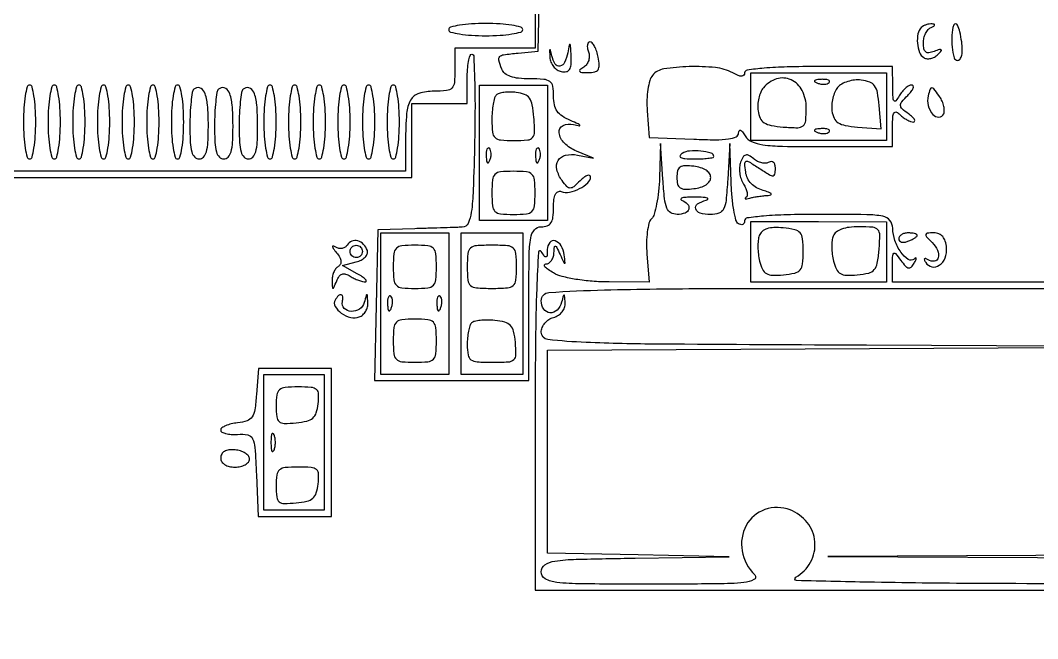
# Model space of a CAD drawing. Extents: x 4 to 1603, y 7 to 792.
# Drawn here: x 698.5 to 863.5, y 308.2 to 408.5 of the extents above; entities that cross this region are included whole.
import ezdxf

# ---------------------------------------------------------------- set-up
doc = ezdxf.new("R2010")
doc.units = 0

msp = doc.modelspace()

# ---------------------------------------------------------------- linework, layer by layer
for points in [[(4.463028, 790.750623, 0.090794), (4.267848, 789.688086, 0.000004), (4.202933, 675.011121, 0.000189), (4.180203, 548.51456, 0.000114), (4.244173, 398.5), (4.5, 7.5), (803.751263, 7.249377), (1603.002525, 6.998755), (1602.751263, 399.249377), (1602.5, 791.5), (803.718854, 791.750623, 0.000059), (387.797189, 791.831666, 0.000332), (164.795027, 791.700628, 0.000012), (5.544081, 791.497643, 0.311183)], [(768, 407, 0.339565), (768.303225, 406.604992, 0.024068), (769.75, 406.291667, 0.025878), (771.683687, 406.071434, 0.015416), (774, 406, 0.015416), (776.316313, 406.071434, 0.025878), (778.25, 406.291667, 0.024068), (779.696775, 406.604992, 0.339565), (780, 407, 0.339565), (779.696775, 407.395008, 0.024068), (778.25, 407.708333, 0.025878), (776.316313, 407.928566, 0.015416), (774, 408, 0.015416), (771.683687, 407.928566, 0.025878), (769.75, 407.708333, 0.024068), (768.303225, 407.395008, 0.339565)], [(844.666667, 407.333333, 0.149025), (844.116606, 406.300898, 0.069983), (844.034284, 404.775497, 0.070654), (844.373491, 403.306258, 0.163753), (845.087132, 402.446149, 0.115698), (845.590041, 402.277701, 0.078057), (846.196512, 402.315939, 0.071769), (846.811201, 402.548755, 0.071122), (847.337132, 402.946378, 0.01461), (847.88933, 403.536488, 0.417676), (847.876438, 403.724953, 0.264908), (847.639876, 403.771253, 0.00978), (846.75, 403.452257, -0.056317), (845.908463, 403.236259, -0.202309), (845.383887, 403.376088, -0.183999), (845.086911, 403.86359, -0.045835), (845, 404.809678, -0.05713), (845.093016, 405.621093, -0.057796), (845.367188, 406.387048, -0.063638), (845.771542, 406.995814, -0.119022), (846.25, 407.337719, 0.028946), (846.679546, 407.540678, 0.200945), (846.821813, 407.718451, 0.402534), (846.749415, 407.855144, 0.061476), (846.416667, 407.921053, 0.056785), (845.952946, 407.902167, 0.042489), (845.455729, 407.780976, 0.043368), (845.000958, 407.582947, 0.072132)], [(849.918758, 407.75, 0.066239), (849.618811, 406.119404, 0.039497), (849.67675, 404.144051, 0.036196), (849.989995, 402.428824, 0.341911), (850.543785, 402, 0.245792), (850.959473, 402.217484, 0.097094), (851.226502, 402.826596, 0.061592), (851.31872, 403.778781, 0.029821), (851.213308, 405, 0.017624), (850.912247, 406.64537, 0.055997), (850.552393, 407.702527, 0.260486), (850.217246, 407.942389, 0.356024)], [(784.401717, 402.510216, 0.081566), (784.570861, 401.724834, 0.074416), (784.985192, 401.006953, 0.077234), (785.574035, 400.464275, 0.100871), (786.25, 400.186892, 0.088989), (787.091486, 400.177783, 0.210274), (787.604723, 400.514918, 0.129144), (787.854584, 401.273402, 0.027396), (787.863818, 402.676676, 0.002361), (787.776884, 404.317912, 0.183121), (787.672136, 404.552555, 0.596381), (787.550199, 404.516591, 0.00455), (787.294267, 403.25, -0.058599), (786.793736, 401.673029, -0.243248), (786.034896, 401.072869, -0.314234), (785.270975, 401.411264, -0.077782), (784.721268, 402.75, 0.00305), (784.493616, 403.678358, 0.535948), (784.412883, 403.706938, 0.246717), (784.353539, 403.581949, 0.002215)], [(790.677102, 403.399075, -0.089203), (790.806466, 402.720843, -0.07897), (790.700982, 402.008817, -0.080028), (790.382418, 401.372891, -0.095843), (789.895717, 400.914388, 0.030304), (789.277, 400.467936, 0.410297), (789.250122, 400.216378, 0.211923), (789.564824, 400.052194, 0.013988), (790.611328, 400.015313, 0.053312), (791.67284, 400.121037, 0.198405), (792.216929, 400.491289, 0.161198), (792.4062, 401.197342, 0.032799), (792.244751, 402.5, 0.030978), (791.999456, 403.457376, 0.044065), (791.656944, 404.265625, 0.052191), (791.275254, 404.831777, 0.221867), (790.914808, 405, 0.227398), (790.641766, 404.86905, 0.133029), (790.493516, 404.529728, 0.083418), (790.503367, 404.012595, 0.045258)], [(801.061336, 399.573905, 0.105969), (800.625062, 398.739113, 0.02997), (800.316839, 397.296578, 0.028764), (800.156972, 395.583815, 0.026853), (800.188891, 393.823905), (800.5, 389.5), (807.75, 389.20619, 0.008582), (811.282701, 389.123721, 0.035685), (813.408222, 389.26242, 0.068957), (814.626991, 389.605238, 0.291728), (815.030409, 390.20619, -0.107376), (815.1226, 390.587153, -0.402141), (815.332165, 390.664776, -0.134945), (815.655135, 390.404542, -0.024224), (816.080099, 389.75, 0.160035), (817.123255, 388.82394, 0.067401), (818.949922, 388.310463, 0.030301), (822.138193, 388.058553, 0.004566), (828.54969, 388), (840, 388), (840, 391.2, -0.01365), (840.044, 392.811465, -0.122057), (840.25, 393.483333, -0.380202), (840.621045, 393.599629, -0.090869), (841.2, 393.2, 0.036824), (841.732334, 392.740791, 0.034294), (842.338644, 392.3525, 0.036129), (842.926517, 392.083728, 0.089385), (843.39113, 392, 0.3056), (843.583348, 392.129586, 0.238397), (843.56177, 392.387067, 0.072683), (843.207889, 392.809967, 0.024389), (842.580232, 393.317674, -0.024743), (841.548484, 394.153458, -0.202864), (841.295994, 394.689537, -0.187701), (841.495059, 395.268432, -0.02078), (842.460531, 396.317674, 0.028773), (843.03711, 396.964726, 0.074179), (843.348538, 397.505817, 0.188818), (843.348851, 397.844454, 0.308919), (843.121119, 398, 0.12983), (842.657206, 397.877475, 0.048125), (842.100102, 397.485937, 0.043627), (841.545614, 396.919588, 0.040073), (841.080099, 396.25, -0.032627), (840.534726, 395.44011, -0.505807), (840.248088, 395.446888, -0.143875), (840.073582, 395.965135, -0.007414), (840.030409, 397.75), (840, 401), (828, 401, 0.006223), (822.894169, 400.936452, 0.015291), (819.148036, 400.728434, 0.011467), (816.406153, 400.428421, 0.376083), (816, 399.964816, -0.174147), (815.863812, 399.585661, -0.223915), (815.532871, 399.429632, -0.098707), (814.950055, 399.545821, -0.024465), (814.065741, 399.964816, 0.097182), (811.259355, 400.825684, 0.033496), (806.998671, 400.983046, 0.030388), (802.891113, 400.609015, 0.18365)], [(699, 392, 0.015416), (699.071434, 389.683687, 0.025878), (699.291667, 387.75, 0.024068), (699.604992, 386.303225, 0.339565), (700, 386, 0.339565), (700.395008, 386.303225, 0.024068), (700.708333, 387.75, 0.025878), (700.928566, 389.683687, 0.015416), (701, 392, 0.015416), (700.928566, 394.316313, 0.025878), (700.708333, 396.25, 0.024068), (700.395008, 397.696775, 0.339565), (700, 398, 0.339565), (699.604992, 397.696775, 0.024068), (699.291667, 396.25, 0.025878), (699.071434, 394.316313, 0.015416)], [(703, 392, 0.015416), (703.071434, 389.683687, 0.025878), (703.291667, 387.75, 0.024068), (703.604992, 386.303225, 0.339565), (704, 386, 0.339565), (704.395008, 386.303225, 0.024068), (704.708333, 387.75, 0.025878), (704.928566, 389.683687, 0.015416), (705, 392, 0.015416), (704.928566, 394.316313, 0.025878), (704.708333, 396.25, 0.024068), (704.395008, 397.696775, 0.339565), (704, 398, 0.339565), (703.604992, 397.696775, 0.024068), (703.291667, 396.25, 0.025878), (703.071434, 394.316313, 0.015416)], [(707, 392, 0.015416), (707.071434, 389.683687, 0.025878), (707.291667, 387.75, 0.024068), (707.604992, 386.303225, 0.339565), (708, 386, 0.339565), (708.395008, 386.303225, 0.024068), (708.708333, 387.75, 0.025878), (708.928566, 389.683687, 0.015416), (709, 392, 0.015416), (708.928566, 394.316313, 0.025878), (708.708333, 396.25, 0.024068), (708.395008, 397.696775, 0.339565), (708, 398, 0.339565), (707.604992, 397.696775, 0.024068), (707.291667, 396.25, 0.025878), (707.071434, 394.316313, 0.015416)], [(711, 392, 0.015416), (711.071434, 389.683687, 0.025878), (711.291667, 387.75, 0.024068), (711.604992, 386.303225, 0.339565), (712, 386, 0.339565), (712.395008, 386.303225, 0.024068), (712.708333, 387.75, 0.025878), (712.928566, 389.683687, 0.015416), (713, 392, 0.015416), (712.928566, 394.316313, 0.025878), (712.708333, 396.25, 0.024068), (712.395008, 397.696775, 0.339565), (712, 398, 0.339565), (711.604992, 397.696775, 0.024068), (711.291667, 396.25, 0.025878), (711.071434, 394.316313, 0.015416)], [(715, 392, 0.015416), (715.071434, 389.683687, 0.025878), (715.291667, 387.75, 0.024068), (715.604992, 386.303225, 0.339565), (716, 386, 0.339565), (716.395008, 386.303225, 0.024068), (716.708333, 387.75, 0.025878), (716.928566, 389.683687, 0.015416), (717, 392, 0.015416), (716.928566, 394.316313, 0.025878), (716.708333, 396.25, 0.024068), (716.395008, 397.696775, 0.339565), (716, 398, 0.339565), (715.604992, 397.696775, 0.024068), (715.291667, 396.25, 0.025878), (715.071434, 394.316313, 0.015416)], [(719, 392, 0.015416), (719.071434, 389.683687, 0.025878), (719.291667, 387.75, 0.024068), (719.604992, 386.303225, 0.339565), (720, 386, 0.339565), (720.395008, 386.303225, 0.024068), (720.708333, 387.75, 0.025878), (720.928566, 389.683687, 0.015416), (721, 392, 0.015416), (720.928566, 394.316313, 0.025878), (720.708333, 396.25, 0.024068), (720.395008, 397.696775, 0.339565), (720, 398, 0.339565), (719.604992, 397.696775, 0.024068), (719.291667, 396.25, 0.025878), (719.071434, 394.316313, 0.015416)], [(723, 392, 0.015416), (723.071434, 389.683687, 0.025878), (723.291667, 387.75, 0.024068), (723.604992, 386.303225, 0.339565), (724, 386, 0.339565), (724.395008, 386.303225, 0.024068), (724.708333, 387.75, 0.025878), (724.928566, 389.683687, 0.015416), (725, 392, 0.015416), (724.928566, 394.316313, 0.025878), (724.708333, 396.25, 0.024068), (724.395008, 397.696775, 0.339565), (724, 398, 0.339565), (723.604992, 397.696775, 0.024068), (723.291667, 396.25, 0.025878), (723.071434, 394.316313, 0.015416)], [(738, 392, 0.015416), (738.071434, 389.683687, 0.025878), (738.291667, 387.75, 0.024068), (738.604992, 386.303225, 0.339565), (739, 386, 0.339565), (739.395008, 386.303225, 0.024068), (739.708333, 387.75, 0.025878), (739.928566, 389.683687, 0.015416), (740, 392, 0.015416), (739.928566, 394.316313, 0.025878), (739.708333, 396.25, 0.024068), (739.395008, 397.696775, 0.339565), (739, 398, 0.339565), (738.604992, 397.696775, 0.024068), (738.291667, 396.25, 0.025878), (738.071434, 394.316313, 0.015416)], [(742, 392, 0.015416), (742.071434, 389.683687, 0.025878), (742.291667, 387.75, 0.024068), (742.604992, 386.303225, 0.339565), (743, 386, 0.339565), (743.395008, 386.303225, 0.024068), (743.708333, 387.75, 0.025878), (743.928566, 389.683687, 0.015416), (744, 392, 0.015416), (743.928566, 394.316313, 0.025878), (743.708333, 396.25, 0.024068), (743.395008, 397.696775, 0.339565), (743, 398, 0.339565), (742.604992, 397.696775, 0.024068), (742.291667, 396.25, 0.025878), (742.071434, 394.316313, 0.015416)], [(746, 392, 0.015416), (746.071434, 389.683687, 0.025878), (746.291667, 387.75, 0.024068), (746.604992, 386.303225, 0.339565), (747, 386, 0.339565), (747.395008, 386.303225, 0.024068), (747.708333, 387.75, 0.025878), (747.928566, 389.683687, 0.015416), (748, 392, 0.015416), (747.928566, 394.316313, 0.025878), (747.708333, 396.25, 0.024068), (747.395008, 397.696775, 0.339565), (747, 398, 0.339565), (746.604992, 397.696775, 0.024068), (746.291667, 396.25, 0.025878), (746.071434, 394.316313, 0.015416)], [(750, 392, 0.015416), (750.071434, 389.683687, 0.025878), (750.291667, 387.75, 0.024068), (750.604992, 386.303225, 0.339565), (751, 386, 0.339565), (751.395008, 386.303225, 0.024068), (751.708333, 387.75, 0.025878), (751.928566, 389.683687, 0.015416), (752, 392, 0.015416), (751.928566, 394.316313, 0.025878), (751.708333, 396.25, 0.024068), (751.395008, 397.696775, 0.339565), (751, 398, 0.339565), (750.604992, 397.696775, 0.024068), (750.291667, 396.25, 0.025878), (750.071434, 394.316313, 0.015416)], [(754, 392, 0.015416), (754.071434, 389.683687, 0.025878), (754.291667, 387.75, 0.024068), (754.604992, 386.303225, 0.339565), (755, 386, 0.339565), (755.395008, 386.303225, 0.024068), (755.708333, 387.75, 0.025878), (755.928566, 389.683687, 0.015416), (756, 392, 0.015416), (755.928566, 394.316313, 0.025878), (755.708333, 396.25, 0.024068), (755.395008, 397.696775, 0.339565), (755, 398, 0.339565), (754.604992, 397.696775, 0.024068), (754.291667, 396.25, 0.025878), (754.071434, 394.316313, 0.015416)], [(758, 392, 0.015416), (758.071434, 389.683687, 0.025878), (758.291667, 387.75, 0.024068), (758.604992, 386.303225, 0.339565), (759, 386, 0.339565), (759.395008, 386.303225, 0.024068), (759.708333, 387.75, 0.025878), (759.928566, 389.683687, 0.015416), (760, 392, 0.015416), (759.928566, 394.316313, 0.025878), (759.708333, 396.25, 0.024068), (759.395008, 397.696775, 0.339565), (759, 398, 0.339565), (758.604992, 397.696775, 0.024068), (758.291667, 396.25, 0.025878), (758.071434, 394.316313, 0.015416)], [(819.045681, 397.555042, 0.074494), (818.609767, 396.834396, 0.041702), (818.294727, 395.857434, 0.040508), (818.136551, 394.793685, 0.051913), (818.173236, 393.805042, 0.074588), (818.523994, 392.628441, 0.141372), (819.170439, 391.890656, 0.097777), (820.291435, 391.448793, 0.024495), (822.25, 391.189635, 0.016153), (824.62427, 391.070173, 0.180817), (825.500995, 391.380103, 0.200459), (825.911548, 392.173427, 0.020474), (826, 394.332646, 0.117876), (825.337265, 397.104741, 0.168453), (823.532985, 398.846212, 0.187042), (821.189936, 398.996615, 0.144076)], [(827.8125, 398.316886, 0.051402), (828.359369, 398.160852, 0.05415), (828.916927, 398.123424, 0.060344), (829.402231, 398.202593, 0.126455), (829.729167, 398.395833, 0.296942), (829.77538, 398.614691, 0.208169), (829.592839, 398.799335, 0.077125), (829.112848, 398.910055, 0.028489), (828.416667, 398.921053, 0.018894), (827.670344, 398.862007, 0.168741), (827.37858, 398.720685, 0.470617), (827.395823, 398.538436, 0.054073)], [(831.08764, 397.6056, 0.072488), (830.635786, 396.865291, 0.041816), (830.307052, 395.872286, 0.040797), (830.139578, 394.797384, 0.05351), (830.173236, 393.805042, 0.075139), (830.526529, 392.62466, 0.142451), (831.178304, 391.88722, 0.097088), (832.313401, 391.446409, 0.02367), (834.314192, 391.185808), (838.128384, 390.871616), (837.814192, 394.685808, 0.022675), (837.546301, 396.774992, 0.110704), (837.092198, 397.869172, 0.153956), (836.296551, 398.475772, 0.057601), (834.914404, 398.800558, 0.056016), (833.833323, 398.804675, 0.048679), (832.723734, 398.573519, 0.051261), (831.751413, 398.15657, 0.092901)], [(726.63948, 397.306147, 0.159113), (726.387535, 396.809934, 0.011895), (726.187847, 395.287847, 0.015525), (726.046567, 393.422898, 0.011141), (726, 391.333333, 0.012712), (726.067434, 388.681287, 0.055889), (726.320312, 387.138889, 0.119854), (726.787167, 386.309602, 0.207787), (727.5, 386, 0.210155), (728.214598, 386.31423, 0.118863), (728.681079, 387.156831, 0.054983), (728.9331, 388.727012, 0.012323), (729, 391.440983, 0.02093), (728.860527, 394.771436, 0.07487), (728.369495, 396.839048, 0.229498), (727.588149, 397.548178, 0.274391)], [(730.63948, 397.306147, 0.159113), (730.387535, 396.809934, 0.011895), (730.187847, 395.287847, 0.015525), (730.046567, 393.422898, 0.011141), (730, 391.333333, 0.012712), (730.067434, 388.681287, 0.055889), (730.320312, 387.138889, 0.119854), (730.787167, 386.309602, 0.207787), (731.5, 386, 0.210155), (732.214598, 386.31423, 0.118863), (732.681079, 387.156831, 0.054983), (732.9331, 388.727012, 0.012323), (733, 391.440983, 0.02093), (732.860527, 394.771436, 0.07487), (732.369495, 396.839048, 0.229498), (731.588149, 397.548178, 0.274391)], [(734.63948, 397.306147, 0.159113), (734.387535, 396.809934, 0.011895), (734.187847, 395.287847, 0.015525), (734.046567, 393.422898, 0.011141), (734, 391.333333, 0.012712), (734.067434, 388.681287, 0.055889), (734.320312, 387.138889, 0.119854), (734.787167, 386.309602, 0.207787), (735.5, 386, 0.210155), (736.214598, 386.31423, 0.118863), (736.681079, 387.156831, 0.054983), (736.9331, 388.727012, 0.012323), (737, 391.440983, 0.02093), (736.860527, 394.771436, 0.07487), (736.369495, 396.839048, 0.229498), (735.588149, 397.548178, 0.274391)], [(775.712576, 396.379243, 0.129995), (775.435836, 395.903503, 0.0235), (775.209319, 394.896819, 0.023928), (775.052262, 393.661766, 0.019663), (775, 392.333333, 0.024787), (775.099387, 390.329726, 0.181761), (775.517027, 389.484058, 0.168931), (776.405755, 389.089547, 0.020771), (778.560365, 389, 0.018958), (780.805979, 389.085176, 0.197739), (781.613383, 389.491523, 0.18497), (781.929913, 390.363296, 0.016266), (781.810365, 392.75, 0.023557), (781.545235, 394.783013, 0.109568), (781.092703, 395.868296, 0.151844), (780.306481, 396.473579, 0.059724), (778.962576, 396.79591, 0.028384), (777.938939, 396.856725, 0.032536), (776.961202, 396.795577, 0.034438), (776.153747, 396.634956, 0.130786)], [(845.773998, 396.243767, 0.129343), (845.776312, 394.679272, 0.11459), (846.540113, 393.236615, 0.221716), (847.527497, 392.796487, 0.305869), (848.298862, 393.336439, 0.107189), (848.391676, 393.93894, 0.049467), (848.265012, 394.725976, 0.045851), (847.960354, 395.560435, 0.047454), (847.51148, 396.315187, 0.010561), (846.700952, 397.375884, 0.238965), (846.361408, 397.530805, 0.312006), (846.095807, 397.330585, 0.016051)], [(827.8125, 390.316886, 0.051402), (828.359369, 390.160852, 0.05415), (828.916927, 390.123424, 0.060344), (829.402231, 390.202593, 0.126455), (829.729167, 390.395833, 0.296942), (829.77538, 390.614691, 0.208169), (829.592839, 390.799335, 0.077125), (829.112848, 390.910055, 0.028489), (828.416667, 390.921053, 0.018894), (827.670344, 390.862007, 0.168741), (827.37858, 390.720685, 0.470617), (827.395823, 390.538436, 0.054073)], [(774.078947, 386.416667, 0.018894), (774.137993, 385.670344, 0.168741), (774.279315, 385.37858, 0.470617), (774.461564, 385.395823, 0.054073), (774.683114, 385.8125, 0.051402), (774.839148, 386.359369, 0.05415), (774.876576, 386.916927, 0.060344), (774.797407, 387.402231, 0.126455), (774.604167, 387.729167, 0.296942), (774.385309, 387.77538, 0.208169), (774.200665, 387.592839, 0.077125), (774.089945, 387.112848, 0.028489)], [(782.078947, 386.416667, 0.018894), (782.137993, 385.670344, 0.168741), (782.279315, 385.37858, 0.470617), (782.461564, 385.395823, 0.054073), (782.683114, 385.8125, 0.051402), (782.839148, 386.359369, 0.05415), (782.876576, 386.916927, 0.060344), (782.797407, 387.402231, 0.126455), (782.604167, 387.729167, 0.296942), (782.385309, 387.77538, 0.208169), (782.200665, 387.592839, 0.077125), (782.089945, 387.112848, 0.028489)], [(805.860698, 386.892745, 0.13804), (805.529091, 386.523467, 0.420841), (805.629811, 386.238128, 0.09353), (806.321465, 386.062798, 0.014259), (807.75, 386.015313, 0.011072), (808.99606, 386.037035, 0.0183), (810.045313, 386.117113, 0.012678), (810.871521, 386.231961, 0.367104), (811, 386.383369, 0.337609), (810.556348, 386.965527, 0.042433), (808.89573, 387.2739, 0.04392), (807.068486, 387.294015, 0.122602)], [(815.354012, 385.480158, 0.076062), (815.179731, 384.680449, 0.047467), (815.210586, 383.720049, 0.046504), (815.426306, 382.755012, 0.061423), (815.806118, 381.938847, -0.037001), (816.183665, 381.22116, -0.056889), (816.388641, 380.550587, -0.076084), (816.405069, 380.022845, -0.237171), (816.213938, 379.735208, 0.094659), (816.072792, 379.614544, 0.589482), (816.100932, 379.5462, 0.077773), (816.35427, 379.55642, 0.012915), (816.831787, 379.663895, -0.017111), (817.46102, 379.79998, -0.00863), (818.2624, 379.93055, -0.00856), (819.095942, 380.037095, -0.012583), (819.831787, 380.09968, 0.080692), (820.260805, 380.195939, 0.546165), (820.294243, 380.370505, 0.107188), (819.898677, 380.611239, 0.015841), (819, 380.890675, -0.061687), (817.932074, 381.333403, -0.073714), (817.074554, 382.003588, -0.077238), (816.477693, 382.864732, -0.077326), (816.170612, 383.866065, -0.015496), (816.008058, 385.308341, -0.36331), (816.22889, 385.620485, -0.205859), (816.711071, 385.548628, -0.006514), (818.420612, 384.46006, 0.007706), (820.027447, 383.442266, 0.136588), (820.612395, 383.275504, 0.363543), (820.916182, 383.52682, 0.045598), (821, 384.444007, 0.063897), (820.923778, 385.038018, 0.135149), (820.693382, 385.436788, 0.191525), (820.352278, 385.580904, 0.144712), (819.956195, 385.472927, -0.125976), (819.45004, 385.314722, -0.067914), (818.794727, 385.369443, -0.060807), (818.098073, 385.616183, -0.057781), (817.468028, 386.026534, 0.041358), (816.698726, 386.564278, 0.19759), (816.178712, 386.636093, 0.19862), (815.760333, 386.321292, 0.041824)], [(805, 383, 0.05926), (805.127944, 381.92427, 0.189807), (805.53525, 381.343872, 0.145046), (806.313992, 381.106685, 0.030541), (807.75, 381.183578, 0.045313), (808.861629, 381.414852, 0.072136), (809.73893, 381.827559, 0.093669), (810.301657, 382.373791, 0.154584), (810.5, 383, 0.154584), (810.301657, 383.626209, 0.093669), (809.73893, 384.172441, 0.072136), (808.861629, 384.585148, 0.045313), (807.75, 384.816422, 0.030541), (806.313992, 384.893315, 0.145046), (805.53525, 384.656128, 0.189807), (805.127944, 384.07573, 0.05926)], [(775, 380.5, 0.021868), (775.093097, 378.372388, 0.176278), (775.5, 377.5, 0.176278), (776.372388, 377.093097, 0.021868), (778.5, 377, 0.021868), (780.627612, 377.093097, 0.176278), (781.5, 377.5, 0.176278), (781.906903, 378.372388, 0.021868), (782, 380.5, 0.021868), (781.906903, 382.627612, 0.176278), (781.5, 383.5, 0.176278), (780.627612, 383.906903, 0.021868), (778.5, 384, 0.021868), (776.372388, 383.906903, 0.176278), (775.5, 383.5, 0.176278), (775.093097, 382.627612, 0.021868)], [(818.385278, 373.561635, 0.066188), (818.199099, 372.781347, 0.028014), (818.149476, 371.703994, 0.027114), (818.224855, 370.531476, 0.031883), (818.426465, 369.436965, 0.04733), (818.903423, 368.090735, 0.15322), (819.534766, 367.398128, 0.127862), (820.52383, 367.120967, 0.028814), (822.284312, 367.189201, 0.029889), (824.142826, 367.481719, 0.164977), (824.998108, 367.997758, 0.152101), (825.400463, 368.952032, 0.024287), (825.5, 371, 0.024341), (825.399974, 373.05343, 0.15355), (824.994947, 374.005918, 0.164455), (824.132691, 374.520458, 0.028996), (822.243125, 374.813871, 0.03096), (820.738815, 374.865302, 0.071657), (819.627735, 374.673668, 0.100954), (818.858687, 374.23834, 0.122627)], [(830.360768, 373.497764, 0.068103), (830.183667, 372.742783, 0.027655), (830.142276, 371.685232, 0.026737), (830.223077, 370.526794, 0.030711), (830.426465, 369.436965, 0.04733), (830.903423, 368.090735, 0.15322), (831.534766, 367.398128, 0.127862), (832.52383, 367.120967, 0.028814), (834.284312, 367.189201, 0.033851), (836.127934, 367.494347, 0.157294), (837.039342, 368.045308, 0.135969), (837.528976, 369.072663, 0.022978), (837.810365, 371.25, 0.016301), (837.929916, 373.640182, 0.186164), (837.611466, 374.510588, 0.196932), (836.79997, 374.915739, 0.018545), (834.52898, 375, 0.031056), (832.973826, 374.903313, 0.055489), (831.729443, 374.605314, 0.072861), (830.84179, 374.13028, 0.142847)], [(841, 373.031385, 0.184534), (841.122486, 372.710807, 0.147206), (841.440625, 372.516384, 0.100118), (841.925634, 372.488865, 0.055937), (842.5, 372.638374, 0.02136), (843.074558, 372.887494, 0.030395), (843.559375, 373.160341, 0.030693), (843.912889, 373.420671, 0.222225), (844, 373.606989, 0.289661), (843.903916, 373.758929, 0.046727), (843.559375, 373.884553, 0.039339), (843.074824, 373.971531, 0.024748), (842.5, 374, 0.062722), (841.926468, 373.92777, 0.08088), (841.440625, 373.715469, 0.098158), (841.115494, 373.400789, 0.152681)], [(846.437763, 372.41938, -0.088905), (847.302651, 371.176774, -0.167587), (847.42157, 369.974904, -0.310342), (846.806797, 369.41862, -0.173519), (845.776393, 369.638197, 0.03648), (845.374684, 369.847661, 0.320911), (845.189683, 369.807583, 0.297109), (845.158467, 369.612652, 0.033704), (845.377517, 369.198182, 0.205572), (846.38541, 368.491151, 0.20877), (847.5835, 368.740751, 0.146837), (848.522563, 369.945278, 0.11378), (848.762453, 371.599529, 0.053567), (848.560727, 372.650669, 0.103025), (848.149785, 373.399394, 0.121959), (847.528839, 373.84343, 0.094799), (846.710464, 374, 0.018013), (845.633429, 373.961186, 0.344735), (845.400275, 373.75, 0.232891), (845.506575, 373.389547, 0.010249)], [(751.522542, 372.036475, -0.108343), (751.180006, 371.682812, -0.098329), (750.709006, 371.489478, -0.094124), (750.18195, 371.486431, -0.089825), (749.680902, 371.675647, 0.048314), (749.260155, 371.875629, 0.562217), (749.144798, 371.782876, 0.126279), (749.274205, 371.460742, 0.011916), (749.798558, 370.780986, -0.039539), (750.313007, 370.031983, -0.103416), (750.515296, 369.41476, -0.153879), (750.417563, 368.919289, -0.130002), (750.048558, 368.530011, 0.100237), (749.652158, 368.158214, 0.055426), (749.32866, 367.575603, 0.052072), (749.121273, 366.885874, 0.057456), (749.070285, 366.190983, 0.004609), (749.124856, 365.116792, 0.405415), (749.233281, 365.017692, 0.295416), (749.376132, 365.116333, 0.003546), (749.820525, 366.213378, -0.056959), (750.220497, 366.960399, -0.158241), (750.688261, 367.317133, -0.16428), (751.264131, 367.32405, -0.062601), (752.000239, 366.97869, 0.027368), (752.647857, 366.617292, 0.024712), (753.353195, 366.315031, 0.025515), (754.012552, 366.107865, 0.068489), (754.5, 366.050748, 0.428875), (754.629379, 366.192334, 0.18437), (754.50911, 366.451448, 0.049258), (753.9738, 366.878303, 0.017128), (753.126759, 367.386576), (750.753518, 368.702281), (752.982115, 369.285072, 0.055619), (753.803775, 369.600839, 0.078761), (754.433317, 370.064904, 0.101749), (754.779511, 370.598445, 0.175397), (754.792856, 371.121432, 0.108327), (754.184764, 372.141513, 0.136997), (753.249719, 372.70854, 0.162256), (752.272947, 372.660755, 0.163081)], [(754, 371, -0.099038), (753.923658, 370.618362, -0.097945), (753.70625, 370.29375, -0.097945), (753.381638, 370.076342, -0.099038), (753, 370, -0.099038), (752.618362, 370.076342, -0.097945), (752.29375, 370.29375, -0.097945), (752.076342, 370.618362, -0.099038), (752, 371, -0.099038), (752.076342, 371.381638, -0.097945), (752.29375, 371.70625, -0.097945), (752.618362, 371.923658, -0.099038), (753, 372, -0.099038), (753.381638, 371.923658, -0.097945), (753.70625, 371.70625, -0.097945), (753.923658, 371.381638, -0.099038)], [(759, 368.5, 0.021868), (759.093097, 366.372388, 0.176278), (759.5, 365.5, 0.176278), (760.372388, 365.093097, 0.021868), (762.5, 365, 0.021868), (764.627612, 365.093097, 0.176278), (765.5, 365.5, 0.176278), (765.906903, 366.372388, 0.021868), (766, 368.5, 0.021868), (765.906903, 370.627612, 0.176278), (765.5, 371.5, 0.176278), (764.627612, 371.906903, 0.021868), (762.5, 372, 0.021868), (760.372388, 371.906903, 0.176278), (759.5, 371.5, 0.176278), (759.093097, 370.627612, 0.021868)], [(771, 368.5, 0.022778), (771.099137, 366.324962, 0.192545), (771.535714, 365.46875, 0.165362), (772.478972, 365.079836, 0.01583), (775, 365, 0.01583), (777.521028, 365.079836, 0.165362), (778.464286, 365.46875, 0.192545), (778.900863, 366.324962, 0.022778), (779, 368.5, 0.022778), (778.900863, 370.675038, 0.192545), (778.464286, 371.53125, 0.165362), (777.521028, 371.920164, 0.01583), (775, 372, 0.01583), (772.478972, 371.920164, 0.165362), (771.535714, 371.53125, 0.192545), (771.099137, 370.675038, 0.022778)], [(749.570027, 363.113307, 0.278298), (749.558996, 362.083811, 0.106765), (750.568718, 360.988732, 0.089965), (752.101091, 360.278968, 0.156438), (753.487265, 360.35674, 0.096135), (754.056689, 360.712225, 0.071868), (754.521559, 361.289993, 0.06981), (754.814892, 361.994266, 0.080243), (754.883999, 362.718615, 0.002265), (754.801687, 363.900085, 0.405416), (754.716526, 363.975744, 0.327333), (754.616361, 363.895299, 0.001975), (754.299681, 362.692914, -0.188973), (753.536085, 361.639259, -0.151886), (752.176236, 361.26486, -0.19264), (751.05876, 361.7551, -0.251013), (750.75, 362.80939, 0.05901), (750.823925, 363.637008, 0.334143), (750.564548, 363.961886, 0.274737), (750.118292, 363.831551, 0.049245)], [(758.078947, 362.416667, 0.018894), (758.137993, 361.670344, 0.168741), (758.279315, 361.37858, 0.470617), (758.461564, 361.395823, 0.054073), (758.683114, 361.8125, 0.051402), (758.839148, 362.359369, 0.05415), (758.876576, 362.916927, 0.060344), (758.797407, 363.402231, 0.126455), (758.604167, 363.729167, 0.296942), (758.385309, 363.77538, 0.208169), (758.200665, 363.592839, 0.077125), (758.089945, 363.112848, 0.028489)], [(766.078947, 362.416667, 0.018894), (766.137993, 361.670344, 0.168741), (766.279315, 361.37858, 0.470617), (766.461564, 361.395823, 0.054073), (766.683114, 361.8125, 0.051402), (766.839148, 362.359369, 0.05415), (766.876576, 362.916927, 0.060344), (766.797407, 363.402231, 0.126455), (766.604167, 363.729167, 0.296942), (766.385309, 363.77538, 0.208169), (766.200665, 363.592839, 0.077125), (766.089945, 363.112848, 0.028489)], [(759, 356.5, 0.021868), (759.093097, 354.372388, 0.176278), (759.5, 353.5, 0.176278), (760.372388, 353.093097, 0.021868), (762.5, 353, 0.021868), (764.627612, 353.093097, 0.176278), (765.5, 353.5, 0.176278), (765.906903, 354.372388, 0.021868), (766, 356.5, 0.021868), (765.906903, 358.627612, 0.176278), (765.5, 359.5, 0.176278), (764.627612, 359.906903, 0.021868), (762.5, 360, 0.021868), (760.372388, 359.906903, 0.176278), (759.5, 359.5, 0.176278), (759.093097, 358.627612, 0.021868)], [(771.71406, 359.380727, 0.120143), (771.437668, 358.926111, 0.027127), (771.209755, 358.04413, 0.026605), (771.052479, 356.970383, 0.023065), (771, 355.833333, 0.039735), (771.131196, 354.185051, 0.2035), (771.608532, 353.424322, 0.137811), (772.612181, 353.074922, 0.015279), (775.063358, 353, 0.013333), (777.65089, 353.06901, 0.16671), (778.54673, 353.430678, 0.217115), (778.909303, 354.223104, 0.024415), (778.813358, 356.25, 0.031973), (778.525877, 358.030898, 0.133972), (778.019707, 358.979128, 0.142311), (777.120493, 359.507672, 0.037773), (775.46406, 359.797393, 0.023563), (774.249413, 359.85882, 0.028525), (773.110172, 359.797672, 0.029193), (772.179428, 359.638837, 0.140413)], [(736.807498, 347.75, -0.017705), (736.543478, 345.306496, -0.112209), (736.098337, 344.146867, -0.16625), (735.2795, 343.522696, -0.051861), (733.75, 343.183578, 0.029542), (732.696656, 342.99883, 0.043821), (731.807812, 342.704001, 0.05273), (731.184208, 342.352535, 0.242653), (731, 341.995314, 0.275513), (731.191942, 341.673419, 0.063031), (731.807812, 341.434878, 0.048082), (732.696258, 341.302833, 0.029961), (733.75, 341.311736, -0.063337), (735.39692, 341.215856, -0.242485), (736.183379, 340.604922, -0.092241), (736.551611, 339.166433, -0.005716), (736.79569, 334.75), (737.09138, 328), (743.04569, 328), (749, 328), (749, 340), (749, 352), (743.057498, 352), (737.114996, 352)], [(740, 345.936642, 0.026112), (740.094452, 344.129287, 0.193387), (740.489659, 343.382033, 0.179517), (741.310111, 343.085324, 0.021973), (743.25, 343.186642, 0.032252), (744.978305, 343.466624, 0.121741), (745.949869, 343.956941, 0.139735), (746.50744, 344.801583, 0.047844), (746.816422, 346.25, 0.034973), (746.887952, 347.851278, 0.213995), (746.538996, 348.57941, 0.159249), (745.68944, 348.925065, 0.017643), (743.566422, 349, 0.020473), (741.445404, 348.913117, 0.158247), (740.541055, 348.535264, 0.186769), (740.110095, 347.730884, 0.030651)], [(739.157895, 340, 0.017491), (739.189089, 339.10856, 0.078554), (739.306058, 338.601562, 0.447206), (739.474999, 338.540618, 0.174857), (739.662281, 338.75, 0.057986), (739.818615, 339.320008, 0.037979), (739.87034, 340, 0.037979), (739.818615, 340.679992, 0.057986), (739.662281, 341.25, 0.174857), (739.474999, 341.459382, 0.447206), (739.306058, 341.398438, 0.078554), (739.189089, 340.89144, 0.017491)], [(731, 337.488798, 0.139089), (731.170391, 336.888122, 0.112991), (731.641815, 336.409514, 0.088402), (732.385614, 336.10239, 0.053863), (733.333333, 336, 0.053569), (734.226007, 336.095914, 0.073338), (734.98125, 336.380608, 0.093102), (735.488269, 336.801262, 0.174891), (735.666667, 337.295686, 0.167797), (735.490716, 337.805221, 0.084669), (734.98125, 338.267491, 0.068693), (734.225932, 338.614593, 0.052804), (733.333333, 338.784484, 0.047912), (732.342303, 338.771426, 0.099823), (731.609387, 338.538339, 0.135973), (731.16364, 338.099852, 0.131581)], [(740, 332.936642, 0.026112), (740.094452, 331.129287, 0.193387), (740.489659, 330.382033, 0.179517), (741.310111, 330.085324, 0.021973), (743.25, 330.186642, 0.032252), (744.978305, 330.466624, 0.121741), (745.949869, 330.956941, 0.139735), (746.50744, 331.801583, 0.047844), (746.816422, 333.25, 0.034973), (746.887952, 334.851278, 0.213995), (746.538996, 335.57941, 0.159249), (745.68944, 335.925065, 0.017643), (743.566422, 336, 0.020473), (741.445404, 335.913117, 0.158247), (740.541055, 335.535264, 0.186769), (740.110095, 334.730884, 0.030651)]]:
    msp.add_lwpolyline(points, format="xyb", close=True)
for points in [[(782, 436), (782, 404), (775.5, 404), (769, 404), (769, 400.5, -0.02172), (768.908073, 398.384768, -0.172432), (768.507642, 397.507883, -0.178488), (767.651029, 397.096558, -0.023606), (765.606989, 397, 0.072525), (763.167894, 396.644341, 0.193124), (761.815119, 395.570082, 0.112351), (761.158342, 393.403537, 0.017646), (761, 388.918213), (761, 384), (729, 384), (697, 384)], [(696, 383), (729, 383), (762, 383), (762, 389), (762, 395), (766.5, 395), (771, 395), (771, 399, -0.017643), (771.054125, 400.533421, -0.028685), (771.220312, 401.825475, -0.028329), (771.457015, 402.784753, -0.328638), (771.75, 403.001619, -0.40227), (772.047061, 402.717709, -0.002793), (772.190766, 398.889786, -0.00837), (772.259457, 394.370357, -0.005019), (772.197288, 389.001619, -0.003094), (771.972961, 380.935907, -0.026814), (771.658655, 377.357487, -0.072967), (771.126635, 375.554277, -0.281971), (770.197288, 374.933978, -0.001385), (769.199559, 374.897935, -0.000218), (767.236078, 374.833306, -0.000242), (764.921601, 374.759257, -0.000211), (762.5, 374.683978), (756.5, 374.5), (756.219508, 362.285714), (755.939016, 350.071429), (768.469508, 350.071429), (781, 350.071429), (781, 362.535714, -0.002838), (781.044139, 370.312816, -0.036955), (781.290115, 373.191964, -0.139073), (781.896106, 374.494433, -0.2181), (783, 375, 0.082235), (783.98057, 375.162372, 0.168357), (784.587838, 375.635417, 0.115341), (784.909666, 376.528816, 0.029031), (785, 378.083333, -0.026916), (785.071766, 379.415504, -0.084019), (785.31501, 380.27669, -0.167909), (785.717347, 380.686956, -0.204461), (786.25, 380.718461, 0.137), (787.587163, 380.622045, 0.066482), (789.219819, 381.186918, 0.069137), (790.563249, 382.113747, 0.210225), (791, 383.106612, 0.303098), (790.844399, 383.339716, 0.192393), (790.505817, 383.344277, 0.075641), (789.964743, 383.036152, 0.029192), (789.317674, 382.460531, -0.019345), (788.268244, 381.489309, -0.181148), (787.699744, 381.282035, -0.208957), (787.179529, 381.514835, -0.026671), (786.386358, 382.486302, -0.095776), (785.545741, 384.270024, -0.20033), (785.76499, 385.76111, -0.206955), (786.966871, 386.621377, -0.101466), (788.885535, 386.642181), (791.5, 386.13558), (788.75, 387.260832, -0.094819), (786.760652, 388.557007, -0.174145), (785.913756, 390.268841, -0.320102), (786.551087, 391.421729, -0.170994), (788.25, 391.605058, 0.00881), (789.211774, 391.396439, 0.699294), (789.268822, 391.490269, 0.121526), (789.00655, 391.691601, 0.003773), (787.75, 392.230712, -0.045962), (786.429094, 392.934592, -0.095949), (785.59783, 393.745126, -0.099653), (785.14788, 394.785882, -0.052401), (785, 396.193042, 0.039816), (784.870913, 397.8115, 0.199307), (784.403271, 398.569744, 0.140289), (783.425731, 398.922083, 0.016797), (781.106989, 399, -0.026458), (779.342087, 399.093458, -0.058118), (778.025327, 399.390558, -0.081869), (777.120644, 399.886424, -0.135731), (776.606989, 400.581787, -0.023286), (776.119592, 402.053323, -0.27298), (776.268638, 402.61429, -0.163953), (776.900994, 402.922185, -0.007995), (779.25, 403.186642), (782.5, 403.5), (782.779877, 416.25)], [(892, 366), (840, 366), (840, 368.69113, -0.006603), (840.022259, 370.376666, -0.250653), (840.203991, 370.695845, -0.381499), (840.50086, 370.645833, -0.010904), (841.347357, 369.539639, 0.022847), (842.097538, 368.606352, 0.16308), (842.59208, 368.320074, 0.258563), (843.027031, 368.456823, 0.058692), (843.507682, 369.09851, 0.015963), (843.78025, 369.604982, 0.115386), (843.843478, 369.872566, 0.557024), (843.750965, 369.930134, 0.069067), (843.509202, 369.765544, -0.344944), (842.538881, 369.696233, -0.09242), (841.359324, 370.856917, -0.068163), (840.384394, 372.761883, -0.080871), (840.031803, 374.75, 0.169808), (839.566576, 376.022359, 0.176545), (838.417339, 376.702462, 0.04357), (835.810201, 376.958216, 0.002675), (828, 377, 0.006062), (822.80292, 376.936987, 0.015945), (819.082816, 376.727937, 0.012993), (816.418759, 376.422889, 0.37378), (816, 375.940983, -0.108972), (815.921712, 375.586039, -0.182303), (815.70625, 375.3746, -0.161196), (815.3821, 375.343488, -0.082592), (815, 375.5, -0.195897), (814.598211, 376.050686, -0.017637), (814.238206, 377.755088, -0.020845), (813.956151, 379.892448, -0.014749), (813.810916, 382.309017), (813.621831, 388.5), (813.261012, 382.75, -0.008961), (812.980237, 379.273577, -0.089281), (812.582794, 377.873529, -0.202614), (811.8328, 377.22064, -0.079284), (810.450096, 377, -0.064023), (808.778428, 377.214931, -0.260905), (808.066733, 377.899774, -0.334972), (808.361131, 378.700662, -0.079285), (809.75, 379.310674, 0.165616), (810.011016, 379.483129, 0.531512), (809.957812, 379.644543, 0.0547), (809.251532, 379.762901, 0.01154), (808, 379.805051, 0.012753), (806.731765, 379.78613, 0.041115), (805.895313, 379.683057, 0.229045), (805.681616, 379.518873, 0.43839), (805.75, 379.337719, -0.103017), (806.744441, 378.67356, -0.273431), (806.942154, 377.875442, -0.237103), (806.328251, 377.225102, -0.087372), (805.049904, 377, -0.13535), (804.028104, 377.281763, -0.16408), (803.385435, 378.0334, -0.069629), (803.004927, 379.567619, -0.010352), (802.738988, 382.75), (802.378169, 388.5), (802.189084, 382.95, -0.017728), (802.035489, 380.743847, -0.021865), (801.730066, 378.704835, -0.020921), (801.334023, 377.045142, -0.128022), (800.89199, 376.29199, 0.135445), (800.4851, 375.57495, 0.029336), (800.215999, 374.162313, 0.028522), (800.090379, 372.433983, 0.023727), (800.149196, 370.59199), (800.514412, 366), (794.007206, 366.035435, -0.018308), (791.261014, 366.151001, -0.020633), (788.638919, 366.466983, -0.021758), (786.41484, 366.928715, -0.067881), (785, 367.5, -0.020809), (784.119016, 368.053469, -0.065528), (783.601562, 368.519732, -0.255293), (783.541714, 368.805262, -0.322855), (783.75, 368.964565, 0.134863), (784.23236, 369.111901, 0.092641), (784.653459, 369.503653, 0.080583), (784.949743, 370.078488, 0.068846), (785.070285, 370.75, -0.012116), (785.133042, 371.723555, -0.461403), (785.291258, 371.835935, -0.22057), (785.512157, 371.656872, -0.005946), (786.061797, 370.5, 0.001811), (786.675965, 369.17924, 0.258165), (786.81026, 369.082019, 0.485097), (786.892532, 369.163733, 0.002702), (786.741511, 370.417134, 0.100562), (786.237413, 371.909428, 0.182932), (785.252362, 372.710438, 0.315206), (784.378785, 372.449902, 0.167003), (783.984687, 371.333333, -0.011751), (783.952319, 370.317483, -0.306335), (783.794741, 370.110142, -0.329311), (783.555436, 370.186756, -0.012742), (783, 371, 0.725845), (782.547439, 370.880257, 0.004904), (782.271986, 364.973794, 0.006813), (782.077496, 356.580874, 0.00225), (782.015313, 344.25), (782, 316), (863, 316), (944, 316)], [(882.75, 317.030409, -0.000962), (854.778176, 317.098328, -0.003534), (837.080471, 317.300451, -0.001692), (824.442306, 317.576926, -0.75605), (824.305439, 318.111124, 0.137226), (826.704864, 320.579877, 0.146892), (827.394482, 323.868344, 0.146399), (826.158801, 327.000969, 0.136087), (823.373723, 329.04801, 0.175846), (819.30434, 329.109823, 0.187008), (816.269194, 326.539374, 0.171184), (815.602479, 322.38908, 0.152567), (817.636937, 318.50592, -0.506725), (817.517056, 317.726576, -0.09768), (815.892792, 317.25, -0.020752), (811.633944, 317.040466, -0.001916), (801.071429, 317, -0.001753), (789.551988, 317.040398, -0.025808), (785.508929, 317.277668, -0.099702), (783.667018, 317.865591, -0.272209), (783, 319, -0.247834), (783.594306, 320.125355, -0.114093), (785.183891, 320.745254, -0.030298), (788.673608, 321.03927, -0.002244), (798.25, 321.221124), (813.5, 321.442249), (798.75, 321.747857), (784, 322.053466), (784, 338.517814), (784, 354.982161), (836.25, 355.250195), (888.5, 355.518228), (835.75, 355.759114, -0.000556), (802.024147, 355.950632, -0.008365), (790.284057, 356.226805, -0.016298), (784.083399, 356.679268, -0.383659), (783, 357.883369, -0.097502), (783.149974, 358.645137, -0.076311), (783.584907, 359.368896, -0.073995), (784.232588, 359.948101, -0.081717), (785, 360.289749, 0.077858), (785.780796, 360.630205, 0.083159), (786.400043, 361.187197, 0.087129), (786.783218, 361.891069, 0.097189), (786.883999, 362.65638, 0.002601), (786.804138, 363.828293, 0.346913), (786.713596, 363.927237, 0.383827), (786.607004, 363.858748, 0.002775), (786.310674, 362.75, -0.134366), (785.574841, 361.472975, -0.217404), (784.418866, 361.047371, -0.233248), (783.402642, 361.647817, -0.145724), (783, 363, -0.395202), (784.252423, 364.337057, -0.010088), (793.25, 364.74375, -0.005923), (810.118687, 364.965563, -0.000326), (863, 365), (943, 365)], [(885.75, 321.749831), (829.5, 321.483011), (886.25, 321.241505, -0.000475)]]:
    msp.add_lwpolyline(points, format="xyb")
for points in [[(839, 394.5), (839, 389), (828, 389), (817, 389), (817, 394.5), (817, 400), (828, 400), (839, 400)], [(784, 387), (784, 376), (778.5, 376), (773, 376), (773, 387), (773, 398), (778.5, 398), (784, 398)], [(839, 370.910052), (839, 366), (828, 366), (817, 366), (817, 370.93002), (817, 375.860041), (828, 375.840073), (839, 375.820104)], [(768, 362.5), (768, 351), (762.5, 351), (757, 351), (757, 362.5), (757, 374), (762.5, 374), (768, 374)], [(780, 362.5), (780, 351), (775, 351), (770, 351), (770, 362.5), (770, 374), (775, 374), (780, 374)], [(747.8, 340), (747.8, 329), (742.9, 329), (738, 329), (738, 340), (738, 351), (742.9, 351), (747.8, 351)]]:
    msp.add_lwpolyline(points, close=True)

doc.saveas('drawing.dxf')
